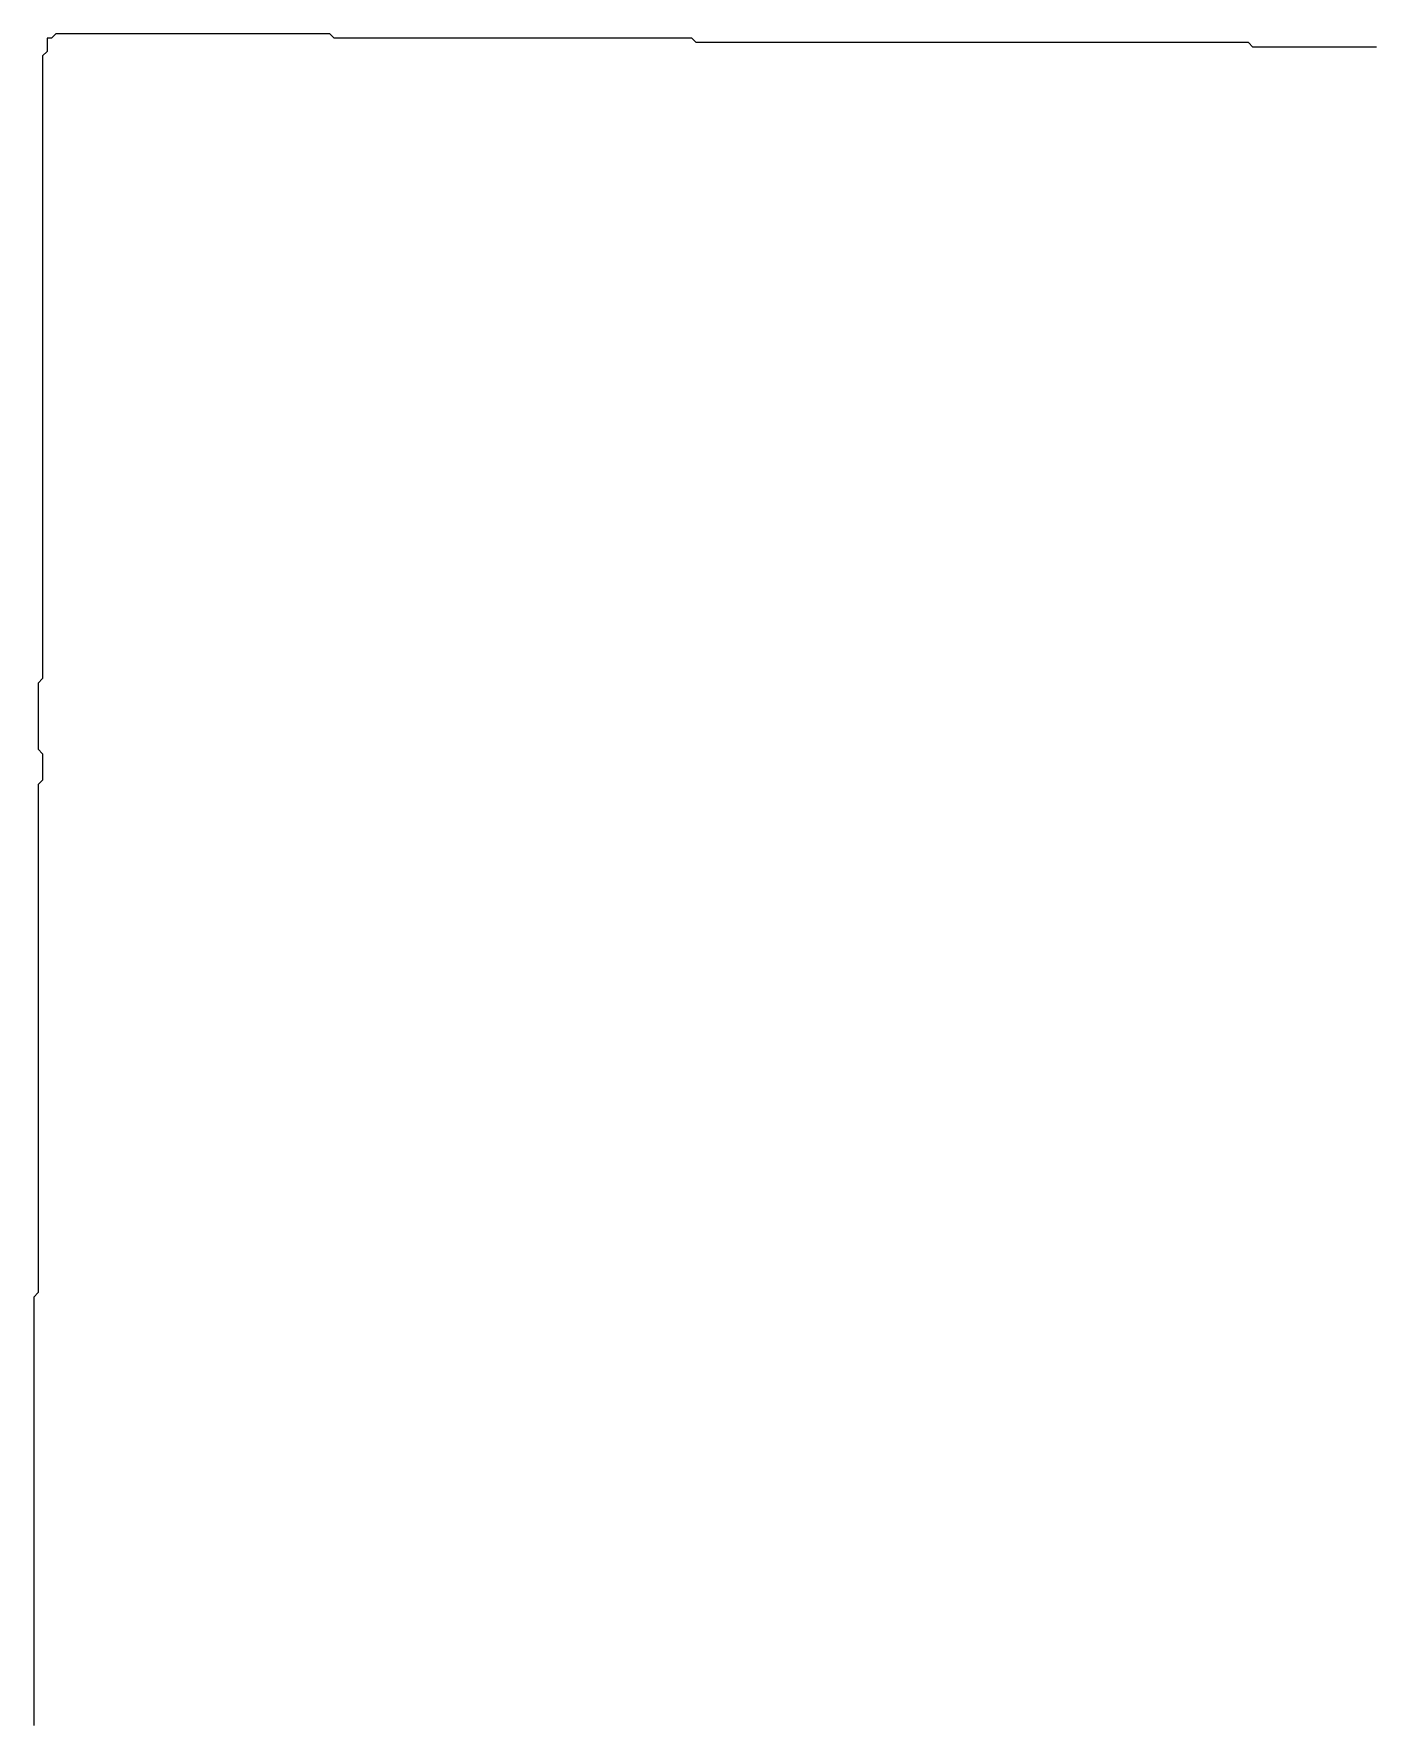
# Model space of a CAD drawing. Extents: x 10 to 111, y 342 to 467.
# Drawn here: x 11 to 60.7, y 404.2 to 466.9 of the extents above; entities that cross this region are included whole.
import ezdxf

# ---------------------------------------------------------------- set-up
doc = ezdxf.new("R2010")
doc.units = 0

msp = doc.modelspace()

# ---------------------------------------------------------------- linework, layer by layer
at = {"layer": 'contour_0'}
for p, q in [((11.796, 466.907), (11.632, 466.743)), ((11.959, 466.907), (11.796, 466.907)), ((11.796, 466.907), (11.796, 466.907)), ((12.123, 466.907), (11.959, 466.907)), ((12.287, 466.907), (12.123, 466.907)), ((12.451, 466.907), (12.287, 466.907)), ((12.615, 466.907), (12.451, 466.907)), ((12.779, 466.907), (12.615, 466.907)), ((12.942, 466.907), (12.779, 466.907)), ((13.106, 466.907), (12.942, 466.907)), ((13.27, 466.907), (13.106, 466.907)), ((13.434, 466.907), (13.27, 466.907)), ((13.598, 466.907), (13.434, 466.907)), ((13.761, 466.907), (13.598, 466.907)), ((13.925, 466.907), (13.761, 466.907)), ((14.089, 466.907), (13.925, 466.907)), ((14.253, 466.907), (14.089, 466.907)), ((14.417, 466.907), (14.253, 466.907)), ((14.581, 466.907), (14.417, 466.907)), ((14.744, 466.907), (14.581, 466.907)), ((14.908, 466.907), (14.744, 466.907)), ((15.072, 466.907), (14.908, 466.907)), ((15.236, 466.907), (15.072, 466.907)), ((15.4, 466.907), (15.236, 466.907)), ((15.564, 466.907), (15.4, 466.907)), ((15.727, 466.907), (15.564, 466.907)), ((15.891, 466.907), (15.727, 466.907)), ((16.055, 466.907), (15.891, 466.907)), ((16.219, 466.907), (16.055, 466.907)), ((16.383, 466.907), (16.219, 466.907)), ((16.547, 466.907), (16.383, 466.907)), ((16.71, 466.907), (16.547, 466.907)), ((16.874, 466.907), (16.71, 466.907)), ((17.038, 466.907), (16.874, 466.907)), ((17.202, 466.907), (17.038, 466.907)), ((17.366, 466.907), (17.202, 466.907)), ((17.529, 466.907), (17.366, 466.907)), ((17.693, 466.907), (17.529, 466.907)), ((17.857, 466.907), (17.693, 466.907)), ((18.021, 466.907), (17.857, 466.907)), ((18.185, 466.907), (18.021, 466.907)), ((18.349, 466.907), (18.185, 466.907)), ((18.512, 466.907), (18.349, 466.907)), ((18.676, 466.907), (18.512, 466.907)), ((18.84, 466.907), (18.676, 466.907)), ((19.004, 466.907), (18.84, 466.907)), ((19.168, 466.907), (19.004, 466.907)), ((19.332, 466.907), (19.168, 466.907)), ((19.495, 466.907), (19.332, 466.907)), ((19.659, 466.907), (19.495, 466.907)), ((19.823, 466.907), (19.659, 466.907)), ((19.987, 466.907), (19.823, 466.907)), ((20.151, 466.907), (19.987, 466.907)), ((20.315, 466.907), (20.151, 466.907)), ((20.478, 466.907), (20.315, 466.907)), ((20.642, 466.907), (20.478, 466.907)), ((20.806, 466.907), (20.642, 466.907)), ((20.97, 466.907), (20.806, 466.907)), ((21.134, 466.907), (20.97, 466.907)), ((21.298, 466.907), (21.134, 466.907)), ((21.461, 466.907), (21.298, 466.907)), ((21.625, 466.907), (21.461, 466.907)), ((21.789, 466.907), (21.625, 466.907)), ((21.953, 466.907), (21.789, 466.907)), ((22.117, 466.743), (21.953, 466.907)), ((11.468, 466.252), (11.304, 466.088)), ((11.632, 466.743), (11.468, 466.743)), ((11.468, 466.743), (11.468, 466.579)), ((11.468, 466.579), (11.468, 466.415)), ((11.468, 466.415), (11.468, 466.252)), ((22.28, 466.743), (22.117, 466.743)), ((22.444, 466.743), (22.28, 466.743)), ((22.608, 466.743), (22.444, 466.743)), ((22.772, 466.743), (22.608, 466.743)), ((22.936, 466.743), (22.772, 466.743)), ((23.1, 466.743), (22.936, 466.743)), ((23.263, 466.743), (23.1, 466.743)), ((23.427, 466.743), (23.263, 466.743)), ((23.591, 466.743), (23.427, 466.743)), ((23.755, 466.743), (23.591, 466.743)), ((23.919, 466.743), (23.755, 466.743)), ((24.083, 466.743), (23.919, 466.743)), ((24.246, 466.743), (24.083, 466.743)), ((24.41, 466.743), (24.246, 466.743)), ((24.574, 466.743), (24.41, 466.743)), ((24.738, 466.743), (24.574, 466.743)), ((24.902, 466.743), (24.738, 466.743)), ((25.066, 466.743), (24.902, 466.743)), ((25.229, 466.743), (25.066, 466.743)), ((25.393, 466.743), (25.229, 466.743)), ((25.557, 466.743), (25.393, 466.743)), ((25.721, 466.743), (25.557, 466.743)), ((25.885, 466.743), (25.721, 466.743)), ((26.048, 466.743), (25.885, 466.743)), ((26.212, 466.743), (26.048, 466.743)), ((26.376, 466.743), (26.212, 466.743)), ((26.54, 466.743), (26.376, 466.743)), ((26.704, 466.743), (26.54, 466.743)), ((26.868, 466.743), (26.704, 466.743)), ((27.031, 466.743), (26.868, 466.743)), ((27.195, 466.743), (27.031, 466.743)), ((27.359, 466.743), (27.195, 466.743)), ((27.523, 466.743), (27.359, 466.743)), ((27.687, 466.743), (27.523, 466.743)), ((27.851, 466.743), (27.687, 466.743)), ((28.014, 466.743), (27.851, 466.743)), ((28.178, 466.743), (28.014, 466.743)), ((28.342, 466.743), (28.178, 466.743)), ((28.506, 466.743), (28.342, 466.743)), ((28.67, 466.743), (28.506, 466.743)), ((28.834, 466.743), (28.67, 466.743)), ((28.997, 466.743), (28.834, 466.743)), ((29.161, 466.743), (28.997, 466.743)), ((29.325, 466.743), (29.161, 466.743)), ((29.489, 466.743), (29.325, 466.743)), ((29.653, 466.743), (29.489, 466.743)), ((29.817, 466.743), (29.653, 466.743)), ((29.98, 466.743), (29.817, 466.743)), ((30.144, 466.743), (29.98, 466.743)), ((30.308, 466.743), (30.144, 466.743)), ((30.472, 466.743), (30.308, 466.743)), ((30.636, 466.743), (30.472, 466.743)), ((30.799, 466.743), (30.636, 466.743)), ((30.963, 466.743), (30.799, 466.743)), ((31.127, 466.743), (30.963, 466.743)), ((31.291, 466.743), (31.127, 466.743)), ((31.455, 466.743), (31.291, 466.743)), ((31.619, 466.743), (31.455, 466.743)), ((31.782, 466.743), (31.619, 466.743)), ((31.946, 466.743), (31.782, 466.743)), ((32.11, 466.743), (31.946, 466.743)), ((32.274, 466.743), (32.11, 466.743)), ((32.438, 466.743), (32.274, 466.743)), ((32.602, 466.743), (32.438, 466.743)), ((32.765, 466.743), (32.602, 466.743)), ((32.929, 466.743), (32.765, 466.743)), ((33.093, 466.743), (32.929, 466.743)), ((33.257, 466.743), (33.093, 466.743)), ((33.421, 466.743), (33.257, 466.743)), ((33.585, 466.743), (33.421, 466.743)), ((33.748, 466.743), (33.585, 466.743)), ((33.912, 466.743), (33.748, 466.743)), ((34.076, 466.743), (33.912, 466.743)), ((34.24, 466.743), (34.076, 466.743)), ((34.404, 466.743), (34.24, 466.743)), ((34.567, 466.743), (34.404, 466.743)), ((34.731, 466.743), (34.567, 466.743)), ((34.895, 466.743), (34.731, 466.743)), ((35.059, 466.743), (34.895, 466.743)), ((35.223, 466.743), (35.059, 466.743)), ((35.387, 466.743), (35.223, 466.743)), ((35.55, 466.579), (35.387, 466.743)), ((35.714, 466.579), (35.55, 466.579)), ((35.878, 466.579), (35.714, 466.579)), ((36.042, 466.579), (35.878, 466.579)), ((36.206, 466.579), (36.042, 466.579)), ((36.37, 466.579), (36.206, 466.579)), ((36.533, 466.579), (36.37, 466.579)), ((36.697, 466.579), (36.533, 466.579)), ((36.861, 466.579), (36.697, 466.579)), ((37.025, 466.579), (36.861, 466.579)), ((37.189, 466.579), (37.025, 466.579)), ((37.353, 466.579), (37.189, 466.579)), ((37.516, 466.579), (37.353, 466.579)), ((37.68, 466.579), (37.516, 466.579)), ((37.844, 466.579), (37.68, 466.579)), ((38.008, 466.579), (37.844, 466.579)), ((38.172, 466.579), (38.008, 466.579)), ((38.336, 466.579), (38.172, 466.579)), ((38.499, 466.579), (38.336, 466.579)), ((38.663, 466.579), (38.499, 466.579)), ((38.827, 466.579), (38.663, 466.579)), ((38.991, 466.579), (38.827, 466.579)), ((39.155, 466.579), (38.991, 466.579)), ((39.318, 466.579), (39.155, 466.579)), ((39.482, 466.579), (39.318, 466.579)), ((39.646, 466.579), (39.482, 466.579)), ((39.81, 466.579), (39.646, 466.579)), ((39.974, 466.579), (39.81, 466.579)), ((40.138, 466.579), (39.974, 466.579)), ((40.301, 466.579), (40.138, 466.579)), ((40.465, 466.579), (40.301, 466.579)), ((40.629, 466.579), (40.465, 466.579)), ((40.793, 466.579), (40.629, 466.579)), ((40.957, 466.579), (40.793, 466.579)), ((41.121, 466.579), (40.957, 466.579)), ((41.284, 466.579), (41.121, 466.579)), ((41.448, 466.579), (41.284, 466.579)), ((41.612, 466.579), (41.448, 466.579)), ((41.776, 466.579), (41.612, 466.579)), ((41.94, 466.579), (41.776, 466.579)), ((42.104, 466.579), (41.94, 466.579)), ((42.267, 466.579), (42.104, 466.579)), ((42.431, 466.579), (42.267, 466.579)), ((42.595, 466.579), (42.431, 466.579)), ((42.759, 466.579), (42.595, 466.579)), ((42.923, 466.579), (42.759, 466.579)), ((43.087, 466.579), (42.923, 466.579)), ((43.25, 466.579), (43.087, 466.579)), ((43.414, 466.579), (43.25, 466.579)), ((43.578, 466.579), (43.414, 466.579)), ((43.742, 466.579), (43.578, 466.579)), ((43.906, 466.579), (43.742, 466.579)), ((44.069, 466.579), (43.906, 466.579)), ((44.233, 466.579), (44.069, 466.579)), ((44.397, 466.579), (44.233, 466.579)), ((44.561, 466.579), (44.397, 466.579)), ((44.725, 466.579), (44.561, 466.579)), ((44.889, 466.579), (44.725, 466.579)), ((45.052, 466.579), (44.889, 466.579)), ((45.216, 466.579), (45.052, 466.579)), ((45.38, 466.579), (45.216, 466.579)), ((45.544, 466.579), (45.38, 466.579)), ((45.708, 466.579), (45.544, 466.579)), ((45.872, 466.579), (45.708, 466.579)), ((46.035, 466.579), (45.872, 466.579)), ((46.199, 466.579), (46.035, 466.579)), ((46.363, 466.579), (46.199, 466.579)), ((46.527, 466.579), (46.363, 466.579)), ((46.691, 466.579), (46.527, 466.579)), ((46.855, 466.579), (46.691, 466.579)), ((47.018, 466.579), (46.855, 466.579)), ((47.182, 466.579), (47.018, 466.579)), ((47.346, 466.579), (47.182, 466.579)), ((47.51, 466.579), (47.346, 466.579)), ((47.674, 466.579), (47.51, 466.579)), ((47.837, 466.579), (47.674, 466.579)), ((48.001, 466.579), (47.837, 466.579)), ((48.165, 466.579), (48.001, 466.579)), ((48.329, 466.579), (48.165, 466.579)), ((48.493, 466.579), (48.329, 466.579)), ((48.657, 466.579), (48.493, 466.579)), ((48.82, 466.579), (48.657, 466.579)), ((48.984, 466.579), (48.82, 466.579)), ((49.148, 466.579), (48.984, 466.579)), ((49.312, 466.579), (49.148, 466.579)), ((49.476, 466.579), (49.312, 466.579)), ((49.64, 466.579), (49.476, 466.579)), ((49.803, 466.579), (49.64, 466.579)), ((49.967, 466.579), (49.803, 466.579)), ((50.131, 466.579), (49.967, 466.579)), ((50.295, 466.579), (50.131, 466.579)), ((50.459, 466.579), (50.295, 466.579)), ((50.623, 466.579), (50.459, 466.579)), ((50.786, 466.579), (50.623, 466.579)), ((50.95, 466.579), (50.786, 466.579)), ((51.114, 466.579), (50.95, 466.579)), ((51.278, 466.579), (51.114, 466.579)), ((51.442, 466.579), (51.278, 466.579)), ((51.606, 466.579), (51.442, 466.579)), ((51.769, 466.579), (51.606, 466.579)), ((51.933, 466.579), (51.769, 466.579)), ((52.097, 466.579), (51.933, 466.579)), ((52.261, 466.579), (52.097, 466.579)), ((52.425, 466.579), (52.261, 466.579)), ((52.588, 466.579), (52.425, 466.579)), ((52.752, 466.579), (52.588, 466.579)), ((52.916, 466.579), (52.752, 466.579)), ((53.08, 466.579), (52.916, 466.579)), ((53.244, 466.579), (53.08, 466.579)), ((53.408, 466.579), (53.244, 466.579)), ((53.571, 466.579), (53.408, 466.579)), ((53.735, 466.579), (53.571, 466.579)), ((53.899, 466.579), (53.735, 466.579)), ((54.063, 466.579), (53.899, 466.579)), ((54.227, 466.579), (54.063, 466.579)), ((54.391, 466.579), (54.227, 466.579)), ((54.554, 466.579), (54.391, 466.579)), ((54.718, 466.579), (54.554, 466.579)), ((54.882, 466.579), (54.718, 466.579)), ((55.046, 466.579), (54.882, 466.579)), ((55.21, 466.579), (55.046, 466.579)), ((55.374, 466.579), (55.21, 466.579)), ((55.537, 466.579), (55.374, 466.579)), ((55.701, 466.579), (55.537, 466.579)), ((55.865, 466.579), (55.701, 466.579)), ((56.029, 466.579), (55.865, 466.579)), ((56.193, 466.415), (56.029, 466.579)), ((56.356, 466.415), (56.193, 466.415)), ((56.52, 466.415), (56.356, 466.415)), ((56.684, 466.415), (56.52, 466.415)), ((56.848, 466.415), (56.684, 466.415)), ((57.012, 466.415), (56.848, 466.415)), ((57.176, 466.415), (57.012, 466.415)), ((57.339, 466.415), (57.176, 466.415)), ((57.503, 466.415), (57.339, 466.415)), ((57.667, 466.415), (57.503, 466.415)), ((57.831, 466.415), (57.667, 466.415)), ((57.995, 466.415), (57.831, 466.415)), ((58.159, 466.415), (57.995, 466.415)), ((58.322, 466.415), (58.159, 466.415)), ((58.486, 466.415), (58.322, 466.415)), ((58.65, 466.415), (58.486, 466.415)), ((58.814, 466.415), (58.65, 466.415)), ((58.978, 466.415), (58.814, 466.415)), ((59.142, 466.415), (58.978, 466.415)), ((59.305, 466.415), (59.142, 466.415)), ((59.469, 466.415), (59.305, 466.415)), ((59.633, 466.415), (59.469, 466.415)), ((59.797, 466.415), (59.633, 466.415)), ((59.961, 466.415), (59.797, 466.415)), ((60.125, 466.415), (59.961, 466.415)), ((60.288, 466.415), (60.125, 466.415)), ((60.452, 466.415), (60.288, 466.415)), ((60.616, 466.415), (60.452, 466.415)), ((60.78, 466.415), (60.616, 466.415)), ((11.304, 466.088), (11.304, 465.924)), ((11.304, 465.924), (11.304, 465.76)), ((11.304, 465.76), (11.304, 465.596)), ((11.304, 465.596), (11.304, 465.433)), ((11.304, 465.433), (11.304, 465.269)), ((11.304, 465.269), (11.304, 465.105)), ((11.304, 465.105), (11.304, 464.941)), ((11.304, 464.941), (11.304, 464.777)), ((11.304, 464.777), (11.304, 464.613)), ((11.304, 464.613), (11.304, 464.45)), ((11.304, 464.45), (11.304, 464.286)), ((11.304, 464.286), (11.304, 464.122)), ((11.304, 464.122), (11.304, 463.958)), ((11.304, 463.958), (11.304, 463.794)), ((11.304, 463.794), (11.304, 463.63)), ((11.304, 463.63), (11.304, 463.467)), ((11.304, 463.467), (11.304, 463.303)), ((11.304, 463.303), (11.304, 463.139)), ((11.304, 463.139), (11.304, 462.975)), ((11.304, 462.975), (11.304, 462.811)), ((11.304, 462.811), (11.304, 462.647)), ((11.304, 462.647), (11.304, 462.484)), ((11.304, 462.484), (11.304, 462.32)), ((11.304, 462.32), (11.304, 462.156)), ((11.304, 462.156), (11.304, 461.992)), ((11.304, 461.992), (11.304, 461.828)), ((11.304, 461.828), (11.304, 461.664)), ((11.304, 461.664), (11.304, 461.501)), ((11.304, 461.501), (11.304, 461.337)), ((11.304, 461.337), (11.304, 461.173)), ((11.304, 461.173), (11.304, 461.009)), ((11.304, 461.009), (11.304, 460.845)), ((11.304, 460.845), (11.304, 460.682)), ((11.304, 460.682), (11.304, 460.518)), ((11.304, 460.518), (11.304, 460.354)), ((11.304, 460.354), (11.304, 460.19)), ((11.304, 460.19), (11.304, 460.026)), ((11.304, 460.026), (11.304, 459.862)), ((11.304, 459.862), (11.304, 459.699)), ((11.304, 459.699), (11.304, 459.535)), ((11.304, 459.535), (11.304, 459.371)), ((11.304, 459.371), (11.304, 459.207)), ((11.304, 459.207), (11.304, 459.043)), ((11.304, 459.043), (11.304, 458.879)), ((11.304, 458.879), (11.304, 458.716)), ((11.304, 458.716), (11.304, 458.552)), ((11.304, 458.552), (11.304, 458.388)), ((11.304, 458.388), (11.304, 458.224)), ((11.304, 458.224), (11.304, 458.06)), ((11.304, 458.06), (11.304, 457.896)), ((11.304, 457.896), (11.304, 457.733)), ((11.304, 457.733), (11.304, 457.569)), ((11.304, 457.569), (11.304, 457.405)), ((11.304, 457.405), (11.304, 457.241)), ((11.304, 457.241), (11.304, 457.077)), ((11.304, 457.077), (11.304, 456.913)), ((11.304, 456.913), (11.304, 456.75)), ((11.304, 456.75), (11.304, 456.586)), ((11.304, 456.586), (11.304, 456.422)), ((11.304, 456.422), (11.304, 456.258)), ((11.304, 456.258), (11.304, 456.094)), ((11.304, 456.094), (11.304, 455.931)), ((11.304, 455.931), (11.304, 455.767)), ((11.304, 455.767), (11.304, 455.603)), ((11.304, 455.603), (11.304, 455.439)), ((11.304, 455.439), (11.304, 455.275)), ((11.304, 455.275), (11.304, 455.111)), ((11.304, 455.111), (11.304, 454.948)), ((11.304, 454.948), (11.304, 454.784)), ((11.304, 454.784), (11.304, 454.62)), ((11.304, 454.62), (11.304, 454.456)), ((11.304, 454.456), (11.304, 454.292)), ((11.304, 454.292), (11.304, 454.128)), ((11.304, 454.128), (11.304, 453.965)), ((11.304, 453.965), (11.304, 453.801)), ((11.304, 453.801), (11.304, 453.637)), ((11.304, 453.637), (11.304, 453.473)), ((11.304, 453.473), (11.304, 453.309)), ((11.304, 453.309), (11.304, 453.145)), ((11.304, 453.145), (11.304, 452.982)), ((11.304, 452.982), (11.304, 452.818)), ((11.304, 452.818), (11.304, 452.654)), ((11.304, 452.654), (11.304, 452.49)), ((11.304, 452.49), (11.304, 452.326)), ((11.304, 452.326), (11.304, 452.163)), ((11.304, 452.163), (11.304, 451.999)), ((11.304, 451.999), (11.304, 451.835)), ((11.304, 451.835), (11.304, 451.671)), ((11.304, 451.671), (11.304, 451.507)), ((11.304, 451.507), (11.304, 451.343)), ((11.304, 451.343), (11.304, 451.18)), ((11.304, 451.18), (11.304, 451.016)), ((11.304, 451.016), (11.304, 450.852)), ((11.304, 450.852), (11.304, 450.688)), ((11.304, 450.688), (11.304, 450.524)), ((11.304, 450.524), (11.304, 450.36)), ((11.304, 450.36), (11.304, 450.197)), ((11.304, 450.197), (11.304, 450.033)), ((11.304, 450.033), (11.304, 449.869)), ((11.304, 449.869), (11.304, 449.705)), ((11.304, 449.705), (11.304, 449.541)), ((11.304, 449.541), (11.304, 449.377)), ((11.304, 449.377), (11.304, 449.214)), ((11.304, 449.214), (11.304, 449.05)), ((11.304, 449.05), (11.304, 448.886)), ((11.304, 448.886), (11.304, 448.722)), ((11.304, 448.722), (11.304, 448.558)), ((11.304, 448.558), (11.304, 448.394)), ((11.304, 448.394), (11.304, 448.231)), ((11.304, 448.231), (11.304, 448.067)), ((11.304, 448.067), (11.304, 447.903)), ((11.304, 447.903), (11.304, 447.739)), ((11.304, 447.739), (11.304, 447.575)), ((11.304, 447.575), (11.304, 447.412)), ((11.304, 447.412), (11.304, 447.248)), ((11.304, 447.248), (11.304, 447.084)), ((11.304, 447.084), (11.304, 446.92)), ((11.304, 446.92), (11.304, 446.756)), ((11.304, 446.756), (11.304, 446.592)), ((11.304, 446.592), (11.304, 446.429)), ((11.304, 446.429), (11.304, 446.265)), ((11.304, 446.265), (11.304, 446.101)), ((11.304, 446.101), (11.304, 445.937)), ((11.304, 445.937), (11.304, 445.773)), ((11.304, 445.773), (11.304, 445.609)), ((11.304, 445.609), (11.304, 445.446)), ((11.304, 445.446), (11.304, 445.282)), ((11.304, 445.282), (11.304, 445.118)), ((11.304, 445.118), (11.304, 444.954)), ((11.304, 444.954), (11.304, 444.79)), ((11.304, 444.79), (11.304, 444.626)), ((11.304, 444.626), (11.304, 444.463)), ((11.304, 444.463), (11.304, 444.299)), ((11.304, 444.299), (11.304, 444.135)), ((11.304, 444.135), (11.304, 443.971)), ((11.304, 443.971), (11.304, 443.807)), ((11.304, 443.807), (11.304, 443.644)), ((11.304, 443.644), (11.304, 443.48)), ((11.304, 443.48), (11.304, 443.316)), ((11.304, 443.316), (11.304, 443.152)), ((11.304, 443.152), (11.304, 442.988)), ((11.304, 442.988), (11.14, 442.824)), ((11.14, 442.824), (11.14, 442.661)), ((11.14, 442.661), (11.14, 442.497)), ((11.14, 442.497), (11.14, 442.333)), ((11.14, 442.333), (11.14, 442.169)), ((11.14, 442.169), (11.14, 442.005)), ((11.14, 442.005), (11.14, 441.841)), ((11.14, 441.841), (11.14, 441.678)), ((11.14, 441.678), (11.14, 441.514)), ((11.14, 441.514), (11.14, 441.35)), ((11.14, 441.35), (11.14, 441.186)), ((11.14, 441.186), (11.14, 441.022)), ((11.14, 441.022), (11.14, 440.858)), ((11.14, 440.858), (11.14, 440.695)), ((11.14, 440.695), (11.14, 440.531)), ((11.14, 440.531), (11.14, 440.367)), ((11.14, 440.367), (11.304, 440.203)), ((11.304, 440.203), (11.304, 440.039)), ((11.304, 440.039), (11.304, 439.875)), ((11.304, 439.875), (11.304, 439.712)), ((11.304, 439.712), (11.304, 439.548)), ((11.304, 439.548), (11.304, 439.384)), ((11.304, 439.384), (11.304, 439.22)), ((11.304, 439.22), (11.14, 439.056)), ((11.14, 439.056), (11.14, 438.893)), ((11.14, 438.893), (11.14, 438.729)), ((11.14, 438.729), (11.14, 438.565)), ((11.14, 438.565), (11.14, 438.401)), ((11.14, 438.401), (11.14, 438.237)), ((11.14, 438.237), (11.14, 438.073)), ((11.14, 438.073), (11.14, 437.91)), ((11.14, 437.91), (11.14, 437.746)), ((11.14, 437.746), (11.14, 437.582)), ((11.14, 437.582), (11.14, 437.418)), ((11.14, 437.418), (11.14, 437.254)), ((11.14, 437.254), (11.14, 437.09)), ((11.14, 437.09), (11.14, 436.927)), ((11.14, 436.927), (11.14, 436.763)), ((11.14, 436.763), (11.14, 436.599)), ((11.14, 436.599), (11.14, 436.435)), ((11.14, 436.435), (11.14, 436.271)), ((11.14, 436.271), (11.14, 436.107)), ((11.14, 436.107), (11.14, 435.944)), ((11.14, 435.944), (11.14, 435.78)), ((11.14, 435.78), (11.14, 435.616)), ((11.14, 435.616), (11.14, 435.452)), ((11.14, 435.452), (11.14, 435.288)), ((11.14, 435.288), (11.14, 435.125)), ((11.14, 435.125), (11.14, 434.961)), ((11.14, 434.961), (11.14, 434.797)), ((11.14, 434.797), (11.14, 434.633)), ((11.14, 434.633), (11.14, 434.469)), ((11.14, 434.469), (11.14, 434.305)), ((11.14, 434.305), (11.14, 434.142)), ((11.14, 434.142), (11.14, 433.978)), ((11.14, 433.978), (11.14, 433.814)), ((11.14, 433.814), (11.14, 433.65)), ((11.14, 433.65), (11.14, 433.486)), ((11.14, 433.486), (11.14, 433.322)), ((11.14, 433.322), (11.14, 433.159)), ((11.14, 433.159), (11.14, 432.995)), ((11.14, 432.995), (11.14, 432.831)), ((11.14, 432.831), (11.14, 432.667)), ((11.14, 432.667), (11.14, 432.503)), ((11.14, 432.503), (11.14, 432.339)), ((11.14, 432.339), (11.14, 432.176)), ((11.14, 432.176), (11.14, 432.012)), ((11.14, 432.012), (11.14, 431.848)), ((11.14, 431.848), (11.14, 431.684)), ((11.14, 431.684), (11.14, 431.52)), ((11.14, 431.52), (11.14, 431.356)), ((11.14, 431.356), (11.14, 431.193)), ((11.14, 431.193), (11.14, 431.029)), ((11.14, 431.029), (11.14, 430.865)), ((11.14, 430.865), (11.14, 430.701)), ((11.14, 430.701), (11.14, 430.537)), ((11.14, 430.537), (11.14, 430.374)), ((11.14, 430.374), (11.14, 430.21)), ((11.14, 430.21), (11.14, 430.046)), ((11.14, 430.046), (11.14, 429.882)), ((11.14, 429.882), (11.14, 429.718)), ((11.14, 429.718), (11.14, 429.554)), ((11.14, 429.554), (11.14, 429.391)), ((11.14, 429.391), (11.14, 429.227)), ((11.14, 429.227), (11.14, 429.063)), ((11.14, 429.063), (11.14, 428.899)), ((11.14, 428.899), (11.14, 428.735)), ((11.14, 428.735), (11.14, 428.571)), ((11.14, 428.571), (11.14, 428.408)), ((11.14, 428.408), (11.14, 428.244)), ((11.14, 428.244), (11.14, 428.08)), ((11.14, 428.08), (11.14, 427.916)), ((11.14, 427.916), (11.14, 427.752)), ((11.14, 427.752), (11.14, 427.588)), ((11.14, 427.588), (11.14, 427.425)), ((11.14, 427.425), (11.14, 427.261)), ((11.14, 427.261), (11.14, 427.097)), ((11.14, 427.097), (11.14, 426.933)), ((11.14, 426.933), (11.14, 426.769)), ((11.14, 426.769), (11.14, 426.606)), ((11.14, 426.606), (11.14, 426.442)), ((11.14, 426.442), (11.14, 426.278)), ((11.14, 426.278), (11.14, 426.114)), ((11.14, 426.114), (11.14, 425.95)), ((11.14, 425.95), (11.14, 425.786)), ((11.14, 425.786), (11.14, 425.623)), ((11.14, 425.623), (11.14, 425.459)), ((11.14, 425.459), (11.14, 425.295)), ((11.14, 425.295), (11.14, 425.131)), ((11.14, 425.131), (11.14, 424.967)), ((11.14, 424.967), (11.14, 424.803)), ((11.14, 424.803), (11.14, 424.64)), ((11.14, 424.64), (11.14, 424.476)), ((11.14, 424.476), (11.14, 424.312)), ((11.14, 424.312), (11.14, 424.148)), ((11.14, 424.148), (11.14, 423.984)), ((11.14, 423.984), (11.14, 423.82)), ((11.14, 423.82), (11.14, 423.657)), ((11.14, 423.657), (11.14, 423.493)), ((11.14, 423.493), (11.14, 423.329)), ((11.14, 423.329), (11.14, 423.165)), ((11.14, 423.165), (11.14, 423.001)), ((11.14, 423.001), (11.14, 422.837)), ((11.14, 422.837), (11.14, 422.674)), ((11.14, 422.674), (11.14, 422.51)), ((11.14, 422.51), (11.14, 422.346)), ((11.14, 422.346), (11.14, 422.182)), ((11.14, 422.182), (11.14, 422.018)), ((11.14, 422.018), (11.14, 421.855)), ((11.14, 421.855), (11.14, 421.691)), ((11.14, 421.691), (11.14, 421.527)), ((11.14, 421.527), (11.14, 421.363)), ((11.14, 421.363), (11.14, 421.199)), ((11.14, 421.199), (11.14, 421.035)), ((11.14, 421.035), (11.14, 420.872)), ((11.14, 420.872), (11.14, 420.708)), ((11.14, 420.708), (11.14, 420.544)), ((11.14, 420.544), (11.14, 420.38)), ((11.14, 420.216), (10.976, 420.052)), ((10.976, 420.052), (10.976, 419.889)), ((10.976, 419.889), (10.976, 419.725)), ((11.14, 420.38), (11.14, 420.216)), ((10.976, 419.725), (10.976, 419.561)), ((10.976, 419.561), (10.976, 419.397)), ((10.976, 419.397), (10.976, 419.233)), ((10.976, 419.233), (10.976, 419.069)), ((10.976, 419.069), (10.976, 418.906)), ((10.976, 418.906), (10.976, 418.742)), ((10.976, 418.742), (10.976, 418.578)), ((10.976, 418.578), (10.976, 418.414)), ((10.976, 418.414), (10.976, 418.25)), ((10.976, 418.25), (10.976, 418.087)), ((10.976, 418.087), (10.976, 417.923)), ((10.976, 417.923), (10.976, 417.759)), ((10.976, 417.759), (10.976, 417.595)), ((10.976, 417.595), (10.976, 417.431)), ((10.976, 417.431), (10.976, 417.267)), ((10.976, 417.267), (10.976, 417.104)), ((10.976, 417.104), (10.976, 416.94)), ((10.976, 416.94), (10.976, 416.776)), ((10.976, 416.776), (10.976, 416.612)), ((10.976, 416.612), (10.976, 416.448)), ((10.976, 416.448), (10.976, 416.284)), ((10.976, 416.284), (10.976, 416.121)), ((10.976, 416.121), (10.976, 415.957)), ((10.976, 415.957), (10.976, 415.793)), ((10.976, 415.793), (10.976, 415.629)), ((10.976, 415.629), (10.976, 415.465)), ((10.976, 415.465), (10.976, 415.301)), ((10.976, 415.301), (10.976, 415.138)), ((10.976, 415.138), (10.976, 414.974)), ((10.976, 414.974), (10.976, 414.81)), ((10.976, 414.81), (10.976, 414.646)), ((10.976, 414.646), (10.976, 414.482)), ((10.976, 414.482), (10.976, 414.318)), ((10.976, 414.318), (10.976, 414.155)), ((10.976, 414.155), (10.976, 413.991)), ((10.976, 413.991), (10.976, 413.827)), ((10.976, 413.827), (10.976, 413.663)), ((10.976, 413.663), (10.976, 413.499)), ((10.976, 413.499), (10.976, 413.336)), ((10.976, 413.336), (10.976, 413.172)), ((10.976, 413.172), (10.976, 413.008)), ((10.976, 413.008), (10.976, 412.844)), ((10.976, 412.844), (10.976, 412.68)), ((10.976, 412.68), (10.976, 412.516)), ((10.976, 412.516), (10.976, 412.353)), ((10.976, 412.353), (10.976, 412.189)), ((10.976, 412.189), (10.976, 412.025)), ((10.976, 412.025), (10.976, 411.861)), ((10.976, 411.861), (10.976, 411.697)), ((10.976, 411.697), (10.976, 411.533)), ((10.976, 411.533), (10.976, 411.37)), ((10.976, 411.37), (10.976, 411.206)), ((10.976, 411.206), (10.976, 411.042)), ((10.976, 411.042), (10.976, 410.878)), ((10.976, 410.878), (10.976, 410.714)), ((10.976, 410.714), (10.976, 410.55)), ((10.976, 410.55), (10.976, 410.387)), ((10.976, 410.387), (10.976, 410.223)), ((10.976, 410.223), (10.976, 410.059)), ((10.976, 410.059), (10.976, 409.895)), ((10.976, 409.895), (10.976, 409.731)), ((10.976, 409.731), (10.976, 409.567)), ((10.976, 409.567), (10.976, 409.404)), ((10.976, 409.404), (10.976, 409.24)), ((10.976, 409.24), (10.976, 409.076)), ((10.976, 409.076), (10.976, 408.912)), ((10.976, 408.912), (10.976, 408.748)), ((10.976, 408.748), (10.976, 408.585)), ((10.976, 408.585), (10.976, 408.421)), ((10.976, 408.421), (10.976, 408.257)), ((10.976, 408.257), (10.976, 408.093)), ((10.976, 408.093), (10.976, 407.929)), ((10.976, 407.929), (10.976, 407.765)), ((10.976, 407.765), (10.976, 407.602)), ((10.976, 407.602), (10.976, 407.438)), ((10.976, 407.438), (10.976, 407.274)), ((10.976, 407.274), (10.976, 407.11)), ((10.976, 407.11), (10.976, 406.946)), ((10.976, 406.946), (10.976, 406.782)), ((10.976, 406.782), (10.976, 406.619)), ((10.976, 406.619), (10.976, 406.455)), ((10.976, 406.455), (10.976, 406.291)), ((10.976, 406.291), (10.976, 406.127)), ((10.976, 406.127), (10.976, 405.963)), ((10.976, 405.963), (10.976, 405.799)), ((10.976, 405.799), (10.976, 405.636)), ((10.976, 405.636), (10.976, 405.472)), ((10.976, 405.472), (10.976, 405.308)), ((10.976, 405.308), (10.976, 405.144)), ((10.976, 405.144), (10.976, 404.98)), ((10.976, 404.98), (10.976, 404.817)), ((10.976, 404.817), (10.976, 404.653)), ((10.976, 404.653), (10.976, 404.489)), ((10.976, 404.489), (10.976, 404.325)), ((10.976, 404.325), (10.976, 404.161))]:
    msp.add_line(p, q, dxfattribs=at)

doc.saveas('drawing.dxf')
